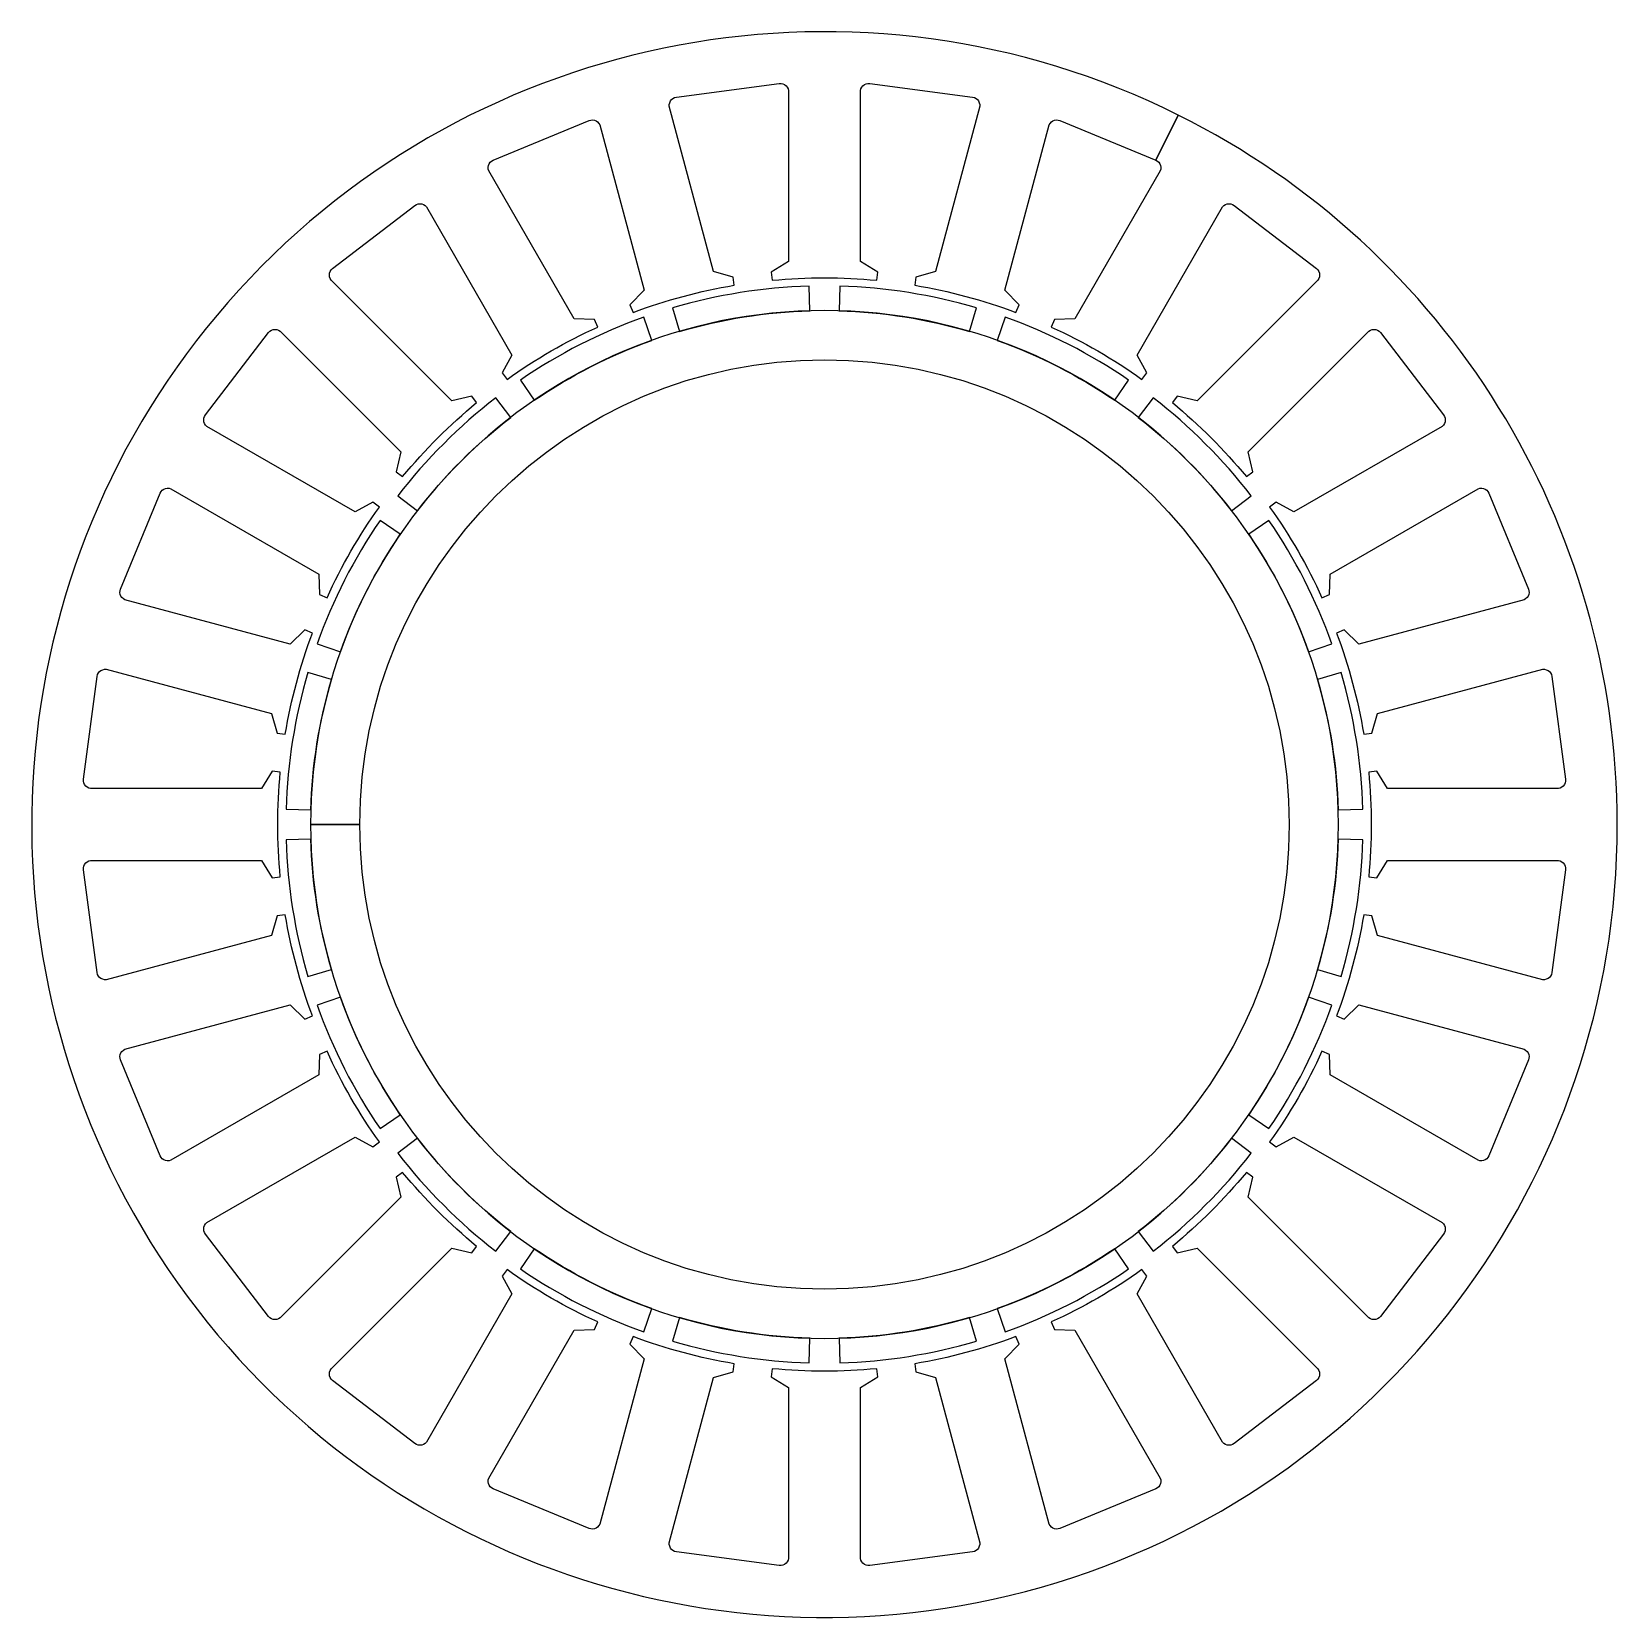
# Model space of a CAD drawing. Extents: x -145 to 145, y -145 to 145.
import ezdxf

# ---------------------------------------------------------------- set-up
doc = ezdxf.new("R2010")
doc.units = 0
doc.layers.add('DXF', color=10, linetype='CONTINUOUS')

msp = doc.modelspace()

# ---------------------------------------------------------------- linework, layer by layer
at = {"layer": 'DXF'}
for points in [[(145, 0, 0.284355), (64.71, 129.76), (60.59, 121.5), (60.89, 121.34), (61.14, 121.11), (61.33, 120.84), (61.46, 120.53), (61.52, 120.2), (61.5, 119.86), (61.41, 119.54), (45.77, 92.46), (42.05, 92.38), (41.48, 90.99, -0.047983), (58.06, 81.42), (58.98, 82.61), (57.19, 85.87), (72.82, 112.95), (73.05, 113.19), (73.33, 113.37), (73.65, 113.49), (73.98, 113.54), (74.32, 113.5), (74.64, 113.4), (74.92, 113.23), (89.98, 101.68), (90.22, 101.44), (90.4, 101.16), (90.52, 100.85), (90.56, 100.51), (90.53, 100.18), (90.43, 99.86), (90.25, 99.57), (68.14, 77.46), (64.53, 78.35), (63.62, 77.16, -0.047983), (77.16, 63.62), (78.35, 64.53), (77.46, 68.14), (99.57, 90.25), (99.86, 90.43), (100.18, 90.53), (100.51, 90.56), (100.85, 90.52), (101.16, 90.4), (101.44, 90.22), (101.68, 89.98), (113.23, 74.92), (113.4, 74.64), (113.5, 74.32), (113.54, 73.98), (113.49, 73.65), (113.37, 73.33), (113.19, 73.05), (112.95, 72.82), (85.87, 57.19), (82.61, 58.98), (81.42, 58.06, -0.047983), (90.99, 41.48), (92.38, 42.05), (92.46, 45.77), (119.54, 61.41), (119.86, 61.5), (120.2, 61.52), (120.53, 61.46), (120.84, 61.33), (121.11, 61.14), (121.34, 60.89), (121.5, 60.59), (128.76, 43.07), (128.85, 42.74), (128.87, 42.41), (128.81, 42.08), (128.69, 41.77), (128.49, 41.49), (128.24, 41.27), (127.95, 41.11), (97.75, 33.01), (95.06, 35.59), (93.67, 35.01, -0.047983), (98.63, 16.51), (100.11, 16.71), (101.16, 20.28), (131.36, 28.38), (131.69, 28.38), (132.02, 28.31), (132.33, 28.17), (132.6, 27.97), (132.81, 27.71), (132.96, 27.41), (133.04, 27.08), (135.52, 8.27), (135.52, 7.94), (135.46, 7.61), (135.32, 7.3), (135.11, 7.04), (134.85, 6.82), (134.55, 6.67), (134.23, 6.59), (102.96, 6.59), (101.03, 9.77), (99.54, 9.57, -0.047983), (99.54, -9.57), (101.03, -9.77), (102.96, -6.59), (134.23, -6.59), (134.55, -6.67), (134.85, -6.82), (135.11, -7.04), (135.32, -7.3), (135.46, -7.61), (135.52, -7.94), (135.52, -8.27), (133.04, -27.08), (132.96, -27.41), (132.81, -27.71), (132.6, -27.97), (132.33, -28.17), (132.02, -28.31), (131.69, -28.38), (131.36, -28.38), (101.16, -20.28), (100.11, -16.71), (98.63, -16.51, -0.047983), (93.67, -35.01), (95.06, -35.59), (97.75, -33.01), (127.95, -41.11), (128.24, -41.27), (128.49, -41.49), (128.69, -41.77), (128.81, -42.08), (128.87, -42.41), (128.85, -42.74), (128.76, -43.07), (121.5, -60.59), (121.34, -60.89), (121.11, -61.14), (120.84, -61.33), (120.53, -61.46), (120.2, -61.52), (119.86, -61.5), (119.54, -61.41), (92.46, -45.77), (92.38, -42.05), (90.99, -41.48, -0.047983), (81.42, -58.06), (82.61, -58.98), (85.87, -57.19), (112.95, -72.82), (113.19, -73.05), (113.37, -73.33), (113.49, -73.65), (113.54, -73.98), (113.5, -74.32), (113.4, -74.64), (113.23, -74.92), (101.68, -89.98), (101.44, -90.22), (101.16, -90.4), (100.85, -90.52), (100.51, -90.56), (100.18, -90.53), (99.86, -90.43), (99.57, -90.25), (77.46, -68.14), (78.35, -64.53), (77.16, -63.62, -0.047983), (63.62, -77.16), (64.53, -78.35), (68.14, -77.46), (90.25, -99.57), (90.43, -99.86), (90.53, -100.18), (90.56, -100.51), (90.52, -100.85), (90.4, -101.16), (90.22, -101.44), (89.98, -101.68), (74.92, -113.23), (74.64, -113.4), (74.32, -113.5), (73.98, -113.54), (73.65, -113.49), (73.33, -113.37), (73.05, -113.19), (72.82, -112.95), (57.19, -85.87), (58.98, -82.61), (58.06, -81.42, -0.047983), (41.48, -90.99), (42.05, -92.38), (45.77, -92.46), (61.41, -119.54), (61.5, -119.86), (61.52, -120.2), (61.46, -120.53), (61.33, -120.84), (61.14, -121.11), (60.89, -121.34), (60.59, -121.5), (43.07, -128.76), (42.74, -128.85), (42.41, -128.87), (42.08, -128.81), (41.77, -128.69), (41.49, -128.49), (41.27, -128.24), (41.11, -127.95), (33.01, -97.75), (35.59, -95.06), (35.01, -93.67, -0.047983), (16.51, -98.63), (16.71, -100.11), (20.28, -101.16), (28.38, -131.36), (28.38, -131.69), (28.31, -132.02), (28.17, -132.33), (27.97, -132.6), (27.71, -132.81), (27.41, -132.96), (27.08, -133.04), (8.27, -135.52), (7.94, -135.52), (7.61, -135.46), (7.3, -135.32), (7.04, -135.11), (6.82, -134.85), (6.67, -134.55), (6.59, -134.23), (6.59, -102.96), (9.77, -101.03), (9.57, -99.54, -0.047983), (-9.57, -99.54), (-9.77, -101.03), (-6.59, -102.96), (-6.59, -134.23), (-6.67, -134.55), (-6.82, -134.85), (-7.04, -135.11), (-7.3, -135.32), (-7.61, -135.46), (-7.94, -135.52), (-8.27, -135.52), (-27.08, -133.04), (-27.41, -132.96), (-27.71, -132.81), (-27.97, -132.6), (-28.17, -132.33), (-28.31, -132.02), (-28.38, -131.69), (-28.38, -131.36), (-20.28, -101.16), (-16.71, -100.11), (-16.51, -98.63, -0.047983), (-35.01, -93.67), (-35.59, -95.06), (-33.01, -97.75), (-41.11, -127.95), (-41.27, -128.24), (-41.49, -128.49), (-41.77, -128.69), (-42.08, -128.81), (-42.41, -128.87), (-42.74, -128.85), (-43.07, -128.76), (-60.59, -121.5), (-60.89, -121.34), (-61.14, -121.11), (-61.33, -120.84), (-61.46, -120.53), (-61.52, -120.2), (-61.5, -119.86), (-61.41, -119.54), (-45.77, -92.46), (-42.05, -92.38), (-41.48, -90.99, -0.047983), (-58.06, -81.42), (-58.98, -82.61), (-57.19, -85.87), (-72.82, -112.95), (-73.05, -113.19), (-73.33, -113.37), (-73.65, -113.49), (-73.98, -113.54), (-74.32, -113.5), (-74.64, -113.4), (-74.92, -113.23), (-89.98, -101.68), (-90.22, -101.44), (-90.4, -101.16), (-90.52, -100.85), (-90.56, -100.51), (-90.53, -100.18), (-90.43, -99.86), (-90.25, -99.57), (-68.14, -77.46), (-64.53, -78.35), (-63.62, -77.16, -0.047983), (-77.16, -63.62), (-78.35, -64.53), (-77.46, -68.14), (-99.57, -90.25), (-99.86, -90.43), (-100.18, -90.53), (-100.51, -90.56), (-100.85, -90.52), (-101.16, -90.4), (-101.44, -90.22), (-101.68, -89.98), (-113.23, -74.92), (-113.4, -74.64), (-113.5, -74.32), (-113.54, -73.98), (-113.49, -73.65), (-113.37, -73.33), (-113.19, -73.05), (-112.95, -72.82), (-85.87, -57.19), (-82.61, -58.98), (-81.42, -58.06, -0.047983), (-90.99, -41.48), (-92.38, -42.05), (-92.46, -45.77), (-119.54, -61.41), (-119.86, -61.5), (-120.2, -61.52), (-120.53, -61.46), (-120.84, -61.33), (-121.11, -61.14), (-121.34, -60.89), (-121.5, -60.59), (-128.76, -43.07), (-128.85, -42.74), (-128.87, -42.41), (-128.81, -42.08), (-128.69, -41.77), (-128.49, -41.49), (-128.24, -41.27), (-127.95, -41.11), (-97.75, -33.01), (-95.06, -35.59), (-93.67, -35.01, -0.047983), (-98.63, -16.51), (-100.11, -16.71), (-101.16, -20.28), (-131.36, -28.38), (-131.69, -28.38), (-132.02, -28.31), (-132.33, -28.17), (-132.6, -27.97), (-132.81, -27.71), (-132.96, -27.41), (-133.04, -27.08), (-135.52, -8.27), (-135.52, -7.94), (-135.46, -7.61), (-135.32, -7.3), (-135.11, -7.04), (-134.85, -6.82), (-134.55, -6.67), (-134.23, -6.59), (-102.96, -6.59), (-101.03, -9.77), (-99.54, -9.57, -0.047983), (-99.54, 9.57), (-101.03, 9.77), (-102.96, 6.59), (-134.23, 6.59), (-134.55, 6.67), (-134.85, 6.82), (-135.11, 7.04), (-135.32, 7.3), (-135.46, 7.61), (-135.52, 7.94), (-135.52, 8.27), (-133.04, 27.08), (-132.96, 27.41), (-132.81, 27.71), (-132.6, 27.97), (-132.33, 28.17), (-132.02, 28.31), (-131.69, 28.38), (-131.36, 28.38), (-101.16, 20.28), (-100.11, 16.71), (-98.63, 16.51, -0.047983), (-93.67, 35.01), (-95.06, 35.59), (-97.75, 33.01), (-127.95, 41.11), (-128.24, 41.27), (-128.49, 41.49), (-128.69, 41.77), (-128.81, 42.08), (-128.87, 42.41), (-128.85, 42.74), (-128.76, 43.07), (-121.5, 60.59), (-121.34, 60.89), (-121.11, 61.14), (-120.84, 61.33), (-120.53, 61.46), (-120.2, 61.52), (-119.86, 61.5), (-119.54, 61.41), (-92.46, 45.77), (-92.38, 42.05), (-90.99, 41.48, -0.047983), (-81.42, 58.06), (-82.61, 58.98), (-85.87, 57.19), (-112.95, 72.82), (-113.19, 73.05), (-113.37, 73.33), (-113.49, 73.65), (-113.54, 73.98), (-113.5, 74.32), (-113.4, 74.64), (-113.23, 74.92), (-101.68, 89.98), (-101.44, 90.22), (-101.16, 90.4), (-100.85, 90.52), (-100.51, 90.56), (-100.18, 90.53), (-99.86, 90.43), (-99.57, 90.25), (-77.46, 68.14), (-78.35, 64.53), (-77.16, 63.62, -0.047983), (-63.62, 77.16), (-64.53, 78.35), (-68.14, 77.46), (-90.25, 99.57), (-90.43, 99.86), (-90.53, 100.18), (-90.56, 100.51), (-90.52, 100.85), (-90.4, 101.16), (-90.22, 101.44), (-89.98, 101.68), (-74.92, 113.23), (-74.64, 113.4), (-74.32, 113.5), (-73.98, 113.54), (-73.65, 113.49), (-73.33, 113.37), (-73.05, 113.19), (-72.82, 112.95), (-57.19, 85.87), (-58.98, 82.61), (-58.06, 81.42, -0.047983), (-41.48, 90.99), (-42.05, 92.38), (-45.77, 92.46), (-61.41, 119.54), (-61.5, 119.86), (-61.52, 120.2), (-61.46, 120.53), (-61.33, 120.84), (-61.14, 121.11), (-60.89, 121.34), (-60.59, 121.5), (-43.07, 128.76), (-42.74, 128.85), (-42.41, 128.87), (-42.08, 128.81), (-41.77, 128.69), (-41.49, 128.49), (-41.27, 128.24), (-41.11, 127.95), (-33.01, 97.75), (-35.59, 95.06), (-35.01, 93.67, -0.047983), (-16.51, 98.63), (-16.71, 100.11), (-20.28, 101.16), (-28.38, 131.36), (-28.38, 131.69), (-28.31, 132.02), (-28.17, 132.33), (-27.97, 132.6), (-27.71, 132.81), (-27.41, 132.96), (-27.08, 133.04), (-8.27, 135.52), (-7.94, 135.52), (-7.61, 135.46), (-7.3, 135.32), (-7.04, 135.11), (-6.82, 134.85), (-6.67, 134.55), (-6.59, 134.23), (-6.59, 102.96), (-9.77, 101.03), (-9.57, 99.54, -0.047983), (9.57, 99.54), (9.77, 101.03), (6.59, 102.96), (6.59, 134.23), (6.67, 134.55), (6.82, 134.85), (7.04, 135.11), (7.3, 135.32), (7.61, 135.46), (7.94, 135.52), (8.27, 135.52), (27.08, 133.04), (27.41, 132.96), (27.71, 132.81), (27.97, 132.6), (28.17, 132.33), (28.31, 132.02), (28.38, 131.69), (28.38, 131.36), (20.28, 101.16), (16.71, 100.11), (16.51, 98.63, -0.047983), (35.01, 93.67), (35.59, 95.06), (33.01, 97.75), (41.11, 127.95), (41.27, 128.24), (41.49, 128.49), (41.77, 128.69), (42.08, 128.81), (42.41, 128.87), (42.74, 128.85), (43.07, 128.76), (60.59, 121.5), (64.71, 129.76, 3.516735), (145, 0)], [(-2.78, 98.46, 0.064492), (-27.78, 94.5), (-26.51, 90.18, -0.064492), (-2.66, 93.96), (-2.78, 98.46)], [(27.78, 94.5, 0.064492), (2.78, 98.46), (2.66, 93.96, -0.064492), (26.51, 90.18), (27.78, 94.5)], [(94, 0, 1), (-94, 0), (-85, 0, -1), (85, 0, -1), (-85, 0), (-94, 0, 1), (94, 0)], [(-33.07, 92.78, 0.064492), (-55.62, 81.29), (-53.08, 77.58, -0.064492), (-31.56, 88.54), (-33.07, 92.78)], [(55.62, 81.29, 0.064492), (33.07, 92.78), (31.56, 88.54, -0.064492), (53.08, 77.58), (55.62, 81.29)], [(-60.13, 78.02, 0.064492), (-78.02, 60.13), (-74.46, 57.38, -0.064492), (-57.38, 74.46), (-60.13, 78.02)], [(78.02, 60.13, 0.064492), (60.13, 78.02), (57.38, 74.46, -0.064492), (74.46, 57.38), (78.02, 60.13)], [(-81.29, 55.62, 0.064492), (-92.78, 33.07), (-88.54, 31.56, -0.064492), (-77.58, 53.08), (-81.29, 55.62)], [(92.78, 33.07, 0.064492), (81.29, 55.62), (77.58, 53.08, -0.064492), (88.54, 31.56), (92.78, 33.07)], [(-94.5, 27.78, 0.064492), (-98.46, 2.78), (-93.96, 2.66, -0.064492), (-90.18, 26.51), (-94.5, 27.78)], [(98.46, 2.78, 0.064492), (94.5, 27.78), (90.18, 26.51, -0.064492), (93.96, 2.66), (98.46, 2.78)], [(-98.46, -2.78, 0.064492), (-94.5, -27.78), (-90.18, -26.51, -0.064492), (-93.96, -2.66), (-98.46, -2.78)], [(94.5, -27.78, 0.064492), (98.46, -2.78), (93.96, -2.66, -0.064492), (90.18, -26.51), (94.5, -27.78)], [(-92.78, -33.07, 0.064492), (-81.29, -55.62), (-77.58, -53.08, -0.064492), (-88.54, -31.56), (-92.78, -33.07)], [(81.29, -55.62, 0.064492), (92.78, -33.07), (88.54, -31.56, -0.064492), (77.58, -53.08), (81.29, -55.62)], [(-78.02, -60.13, 0.064492), (-60.13, -78.02), (-57.38, -74.46, -0.064492), (-74.46, -57.38), (-78.02, -60.13)], [(60.13, -78.02, 0.064492), (78.02, -60.13), (74.46, -57.38, -0.064492), (57.38, -74.46), (60.13, -78.02)], [(-55.62, -81.29, 0.064492), (-33.07, -92.78), (-31.56, -88.54, -0.064492), (-53.08, -77.58), (-55.62, -81.29)], [(33.07, -92.78, 0.064492), (55.62, -81.29), (53.08, -77.58, -0.064492), (31.56, -88.54), (33.07, -92.78)], [(-27.78, -94.5, 0.064492), (-2.78, -98.46), (-2.66, -93.96, -0.064492), (-26.51, -90.18), (-27.78, -94.5)], [(2.78, -98.46, 0.064492), (27.78, -94.5), (26.51, -90.18, -0.064492), (2.66, -93.96), (2.78, -98.46)]]:
    msp.add_lwpolyline(points, format="xyb", close=True, dxfattribs=at)

doc.saveas('drawing.dxf')
